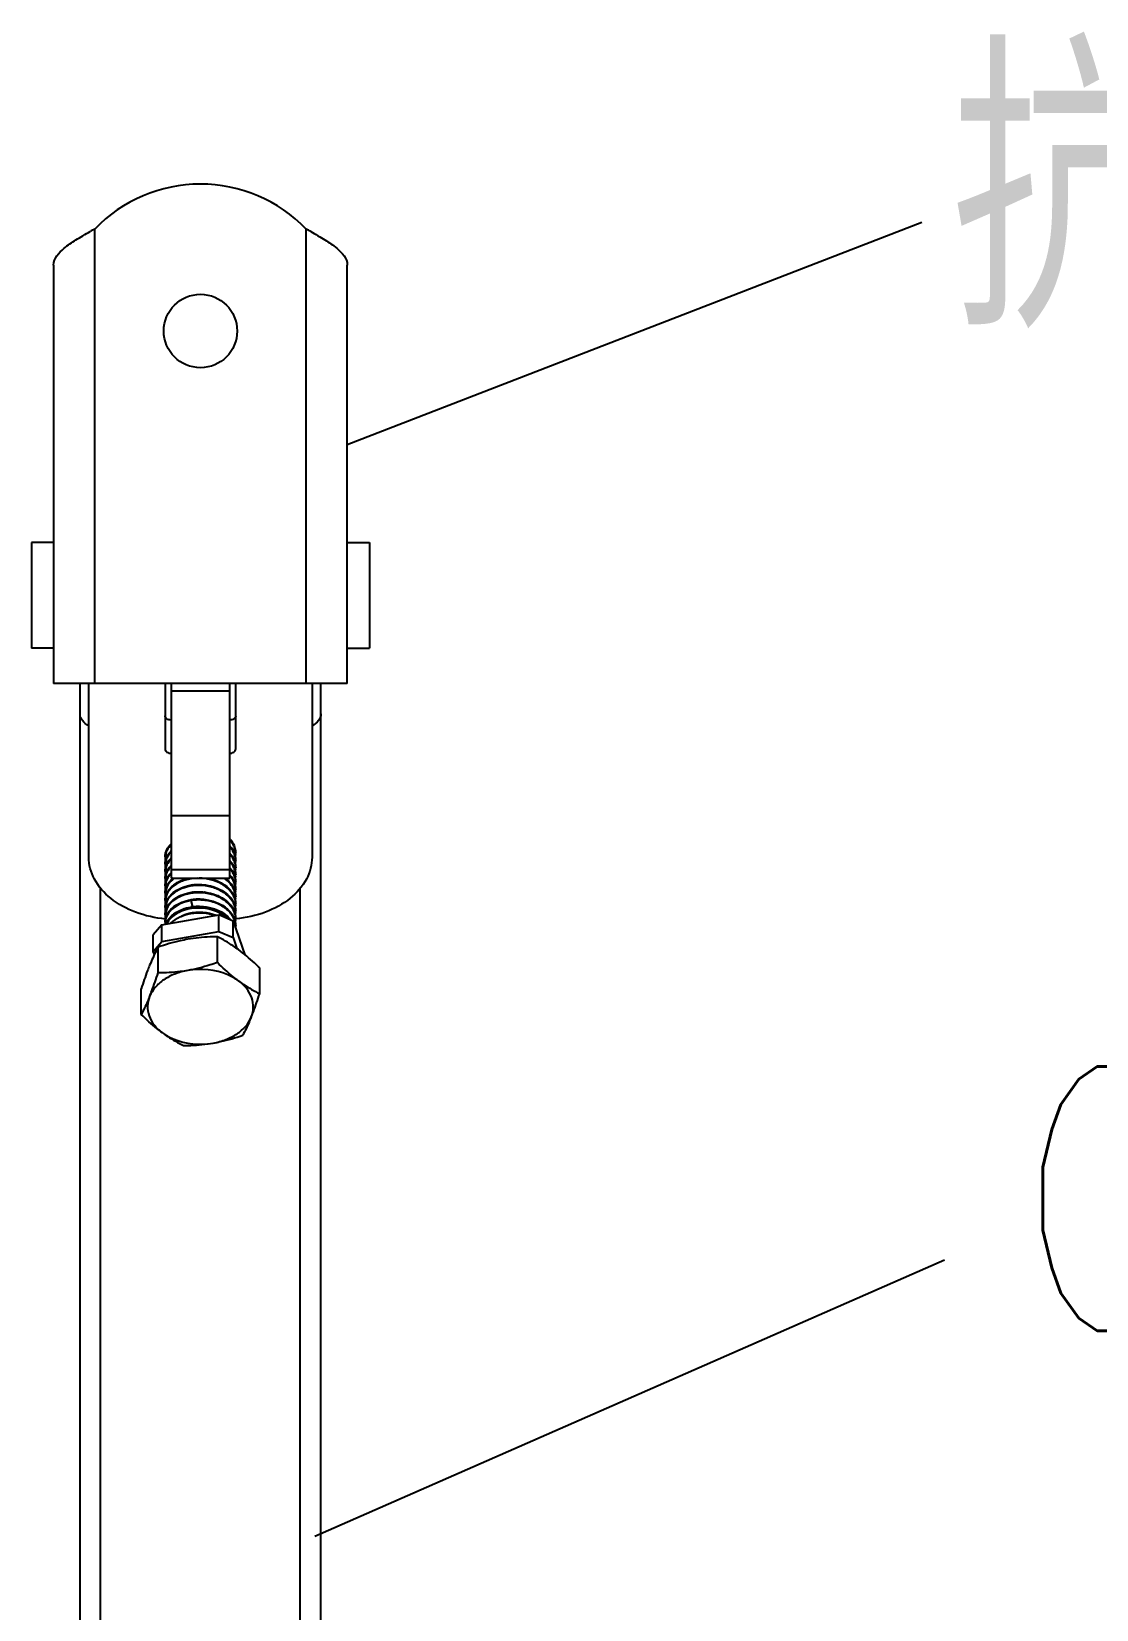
# Model space of a CAD drawing. Extents: x 1031190 to 1725648, y 733081 to 1571294.
# Drawn here: x 1136674 to 1138287, y 1230271 to 1232660 of the extents above; entities that cross this region are included whole.
import ezdxf

# ---------------------------------------------------------------- set-up
doc = ezdxf.new("R2010")
doc.units = 0
doc.header["$LTSCALE"] = 1000
doc.header["$MEASUREMENT"] = 0
doc.layers.add('W_DIM', color=4, linetype='Continuous')
doc.styles.get("Standard").update_dxf_attribs({"font": 'gbenor.shx', "bigfont": 'gbcbig.shx'})
doc.styles.add('wwp100', font='txt.shx', dxfattribs={"width": 0.7, "height": 400, "bigfont": 'hztxt.shx'})
doc.dimstyles.get("Standard").update_dxf_attribs({"dimtxt": 0.18, "dimasz": 0.18, "dimexe": 0.18, "dimexo": 0.0625, "dimgap": 0.09, "dimtad": 0, "dimtih": 1, "dimtoh": 1, "dimdec": 4, "dimzin": 0, "dimdsep": 46, "dimtxsty": 'Standard', "dimcen": 0.09, "dimadec": 0, "dimazin": 0, "dimtfac": 1, "dimtdec": 4, "dimtofl": 0, "dimtmove": 0, "dimatfit": 3, "dimfxl": 0, "dimtolj": 1, "dimtzin": 0, "dimarcsym": 0})

msp = doc.modelspace()

# ---------------------------------------------------------------- linework, layer by layer
at = {"linetype": 'Continuous'}
for p, q in [((1136769.3, 1231673), (1136769.3, 1232361.2)), ((1137089.6, 1231673), (1137089.6, 1232361.2)), ((1136707, 1232306.8), (1136707, 1231673)), ((1137151.9, 1231673), (1137151.9, 1232306.8)), ((1136707, 1231886.6), (1136673.7, 1231886.6)), ((1137151.9, 1231886.6), (1137185.3, 1231886.6)), ((1136707, 1231726.4), (1136673.7, 1231726.4)), ((1137151.9, 1231726.4), (1137185.3, 1231726.4)), ((1137151.9, 1231673), (1136707, 1231673)), ((1136747.1, 1228876.4), (1136747.1, 1231673)), ((1136760.4, 1231410.1), (1136760.4, 1231673)), ((1136876.1, 1231673), (1136876.1, 1231573.7)), ((1136885, 1231673), (1136885, 1231378.2)), ((1136974, 1231378.2), (1136974, 1231673)), ((1136982.9, 1231573.7), (1136982.9, 1231673)), ((1137098.5, 1231673), (1137098.5, 1231410.1)), ((1137111.9, 1228876.4), (1137111.9, 1231673)), ((1136885, 1231662.2), (1136974, 1231662.2)), ((1136885, 1231473.5), (1136974, 1231473.5)), ((1136885, 1231391.3), (1136974, 1231391.3)), ((1136778.2, 1229007.9), (1136778.2, 1231363.5)), ((1136885, 1231378.2), (1136974, 1231378.2)), ((1137080.7, 1229007.9), (1137080.7, 1231363.5)), ((1136915.1, 1231344.4), (1136917.4, 1231335.2)), ((1136871.1, 1231307.6), (1136957.5, 1231322.7)), ((1136979, 1231313.5), (1136957.5, 1231322.7)), ((1136957.5, 1231297.5), (1136957.5, 1231322.7)), ((1136979, 1231313.5), (1136996.8, 1231262.5)), ((1136979, 1231288.3), (1136979, 1231313.5)), ((1136871.1, 1231307.6), (1136858.1, 1231292.4)), ((1136858.1, 1231267.2), (1136858.1, 1231292.4)), ((1136871.1, 1231282.4), (1136871.1, 1231307.6)), ((1136871.1, 1231282.4), (1136957.5, 1231297.5)), ((1136955.1, 1231250.5), (1136955.1, 1231289.6)), ((1136957.5, 1231297.5), (1136979, 1231288.3)), ((1136979, 1231288.3), (1136984.8, 1231271.7)), ((1136858.1, 1231267.2), (1136871.1, 1231282.4)), ((1136859.7, 1231262.7), (1136858.1, 1231267.2)), ((1136865.4, 1231234.8), (1136865.4, 1231273.9)), ((1137019.2, 1231203.4), (1137019.2, 1231242.4)), ((1136839.7, 1231172), (1136839.7, 1231211))]:
    msp.add_line(p, q, dxfattribs=at)
for p, q in [((1136673.7, 1231886.6), (1136673.7, 1231726.4)), ((1137185.3, 1231886.6), (1137185.3, 1231726.4))]:
    msp.add_line(p, q)
msp.add_circle((1136929.5, 1232206.9), 55.6, dxfattribs=at)
for centre, radius, start, end in [((1136929.5, 1232206.9), 222.4, 43.9455, 136.0545), ((1136935.6, 1232048.5), 354.2, 117.9978, 119.2622), ((1136923.4, 1232048.5), 354.2, 60.7378, 62.0022), ((1136943.2, 1231410.8), 41.2, 39.7045, 41.528), ((1136942.8, 1231409.1), 41.7, 41.2696, 41.5925), ((1136900.4, 1231409.4), 24.3, 176.7735, 180.0108), ((1136900.6, 1231409.4), 24.6, 180.0526, 191.0446), ((1136911, 1231393.7), 36.6, 135.4665, 138.8015), ((1136911, 1231382.7), 36.6, 135.4871, 138.7938), ((1136951.2, 1231414.3), 31.7, 18.4603, 20.6754), ((1136951.2, 1231403.3), 31.7, 18.4602, 20.6744), ((1136951.8, 1231415.9), 31.1, 15.9619, 18.4588), ((1136951.8, 1231404.9), 31.1, 15.9611, 18.4587), ((1136951.8, 1231393.9), 31.1, 15.9615, 18.4587), ((1136953.4, 1231414.9), 29.5, 350.0725, 359.9827), ((1136953.4, 1231403.9), 29.5, 350.1241, 359.9724), ((1136953.6, 1231414.9), 29.3, 2.6981, 5.2477), ((1136953.6, 1231414.9), 29.2, 0.008, 2.6973), ((1136953.6, 1231403.9), 29.2, 359.9975, 2.695), ((1136900.4, 1231398.4), 24.3, 176.7894, 180.0075), ((1136900.6, 1231398.4), 24.5, 180.049, 190.9977), ((1136900.4, 1231387.3), 24.3, 176.785, 179.9983), ((1136900.6, 1231387.4), 24.6, 180.0405, 191.0531), ((1136911, 1231371.7), 36.6, 135.4659, 138.8093), ((1136911, 1231360.7), 36.6, 135.4702, 138.7951), ((1136943.5, 1231367), 40.8, 38.3867, 41.6033), ((1136943.1, 1231365.3), 41.3, 39.969, 41.5624), ((1136943.6, 1231354.7), 40.6, 37.6353, 41.5837), ((1136951.2, 1231392.3), 31.7, 18.4602, 20.6742), ((1136951.2, 1231381.3), 31.7, 18.4603, 20.6751), ((1136951.2, 1231370.3), 31.7, 18.4602, 20.6743), ((1136951.8, 1231382.9), 31.1, 15.9624, 18.4588), ((1136951.8, 1231371.8), 31.1, 15.9612, 18.4587), ((1136953.4, 1231392.9), 29.5, 350.1633, 359.9862), ((1136953.4, 1231381.9), 29.5, 350.0816, 359.9797), ((1136953.6, 1231381.8), 29.3, 2.6985, 5.2581), ((1136953.6, 1231392.9), 29.2, 0.011, 2.6839), ((1136953.6, 1231381.8), 29.2, 0.005, 2.6978), ((1136900.4, 1231376.3), 24.3, 176.7769, 180.0081), ((1136900.6, 1231376.4), 24.5, 180.0497, 191.0016), ((1136900.4, 1231365.3), 24.3, 176.7867, 180.0021), ((1136900.6, 1231365.3), 24.5, 180.0437, 191.0051), ((1136911.8, 1231349), 37.7, 132.2645, 138.752), ((1136914.1, 1231346.5), 41.1, 129.2284, 132.3075), ((1136926.6, 1231309.8), 59.1, 98.9818, 101.0323), ((1136926.6, 1231298.5), 59.4, 99.0333, 99.9567), ((1136927, 1231294.7), 63.2, 82.211, 82.5185), ((1136951.2, 1231359.3), 31.7, 18.4602, 20.6747), ((1136951.2, 1231348.3), 31.7, 18.4603, 20.6749), ((1136951.8, 1231360.8), 31.1, 15.9616, 18.4587), ((1136951.8, 1231349.8), 31.1, 15.9612, 18.4587), ((1136953.4, 1231370.8), 29.5, 350.141, 359.976), ((1136953.4, 1231359.8), 29.5, 350.0747, 359.9827), ((1136953.6, 1231359.8), 29.3, 2.6886, 5.2518), ((1136953.6, 1231370.8), 29.2, 0.0011, 2.692), ((1136953.6, 1231359.8), 29.2, 0.008, 2.6878), ((1136900.4, 1231354.3), 24.3, 176.7795, 180.0015), ((1136900.6, 1231354.3), 24.6, 180.0437, 191.062), ((1136900.4, 1231343.3), 24.3, 176.7801, 180.0075), ((1136900.6, 1231343.3), 24.5, 180.049, 190.9954), ((1136900.4, 1231332.3), 24.3, 176.7856, 179.9966), ((1136900.6, 1231332.3), 24.5, 180.0384, 191.0179), ((1136926.7, 1231264), 71.7, 97.4386, 99.2614), ((1136926.4, 1231277.3), 58.5, 100.5055, 101.18), ((1136926.6, 1231276.8), 59.1, 98.9052, 100.5042), ((1136951.2, 1231337.3), 31.7, 18.4602, 20.6741), ((1136951.2, 1231326.2), 31.7, 18.4602, 20.6754), ((1136951.6, 1231338.8), 31.3, 18.117, 18.456), ((1136951.8, 1231327.8), 31.1, 15.9619, 18.4587), ((1136951.8, 1231338.8), 31.1, 15.9641, 18.119), ((1136953.4, 1231348.8), 29.5, 350.395, 359.9755), ((1136953.4, 1231337.8), 29.5, 350.1504, 359.9814), ((1136953.6, 1231348.8), 29.2, 0.0004, 2.6959), ((1136953.6, 1231337.8), 29.2, 0.0063, 2.6857), ((1136900.4, 1231321.3), 24.3, 176.7743, 180.0077), ((1136900.6, 1231321.3), 24.6, 180.0498, 191.0645), ((1136900.4, 1231310.3), 24.3, 176.7845, 184.2112), ((1136951.2, 1231315.2), 31.7, 18.4602, 20.6746), ((1136951.1, 1231304.1), 31.8, 18.4202, 20.7394), ((1136951.8, 1231316.8), 31.1, 15.9611, 18.4587), ((1136951.8, 1231305.8), 31.1, 15.8298, 18.459), ((1136953.4, 1231326.8), 29.5, 350.0711, 359.9827), ((1136953.4, 1231315.8), 29.5, 350.1078, 359.9722), ((1136953.6, 1231326.8), 29.3, 2.6938, 5.2451), ((1136953.6, 1231326.8), 29.2, 0.008, 2.693), ((1136953.6, 1231315.8), 29.2, 359.9973, 2.6949), ((1136953.4, 1231304.7), 29.4, 2.8574, 5.2194), ((1136953.5, 1231304.7), 29.4, 0.0081, 2.8567), ((1136953.4, 1231304.7), 29.4, 356.5315, 0.0065)]:
    msp.add_arc(centre, radius, start, end, dxfattribs=at)
for points, knots in [([(1136707, 1232306.8), (1136707, 1232316.8), (1136720.7, 1232331.7), (1136741.4, 1232345.5), (1136755.2, 1232353.4), (1136762.5, 1232357.5)], [0, 0, 0, 0, 0.388881, 0.673899, 1, 1, 1, 1]), ([(1137096.5, 1232357.5), (1137103.8, 1232353.4), (1137117.5, 1232345.5), (1137138.2, 1232331.7), (1137151.9, 1232316.8), (1137151.9, 1232306.8)], [0, 0, 0, 0, 0.326101, 0.611119, 1, 1, 1, 1]), ([(1136760.3, 1231609.2), (1136756.6, 1231611), (1136750.1, 1231615.8), (1136747.1, 1231623.6), (1136747.1, 1231627.2)], [0, 0, 0, 0, 0.538137, 1, 1, 1, 1]), ([(1136885, 1231617.8), (1136882.8, 1231617.8), (1136878.7, 1231618.6), (1136876.1, 1231622.3), (1136876.1, 1231624)], [0, 0, 0, 0, 0.559761, 1, 1, 1, 1]), ([(1136982.9, 1231624), (1136982.9, 1231622.3), (1136980.2, 1231618.6), (1136976.1, 1231617.8), (1136974, 1231617.8)], [0, 0, 0, 0, 0.440239, 1, 1, 1, 1]), ([(1137111.9, 1231627.2), (1137111.9, 1231623.6), (1137108.9, 1231615.8), (1137102.4, 1231611), (1137098.6, 1231609.2)], [0, 0, 0, 0, 0.461863, 1, 1, 1, 1]), ([(1136876.1, 1231573.7), (1136876.1, 1231572), (1136878.7, 1231568.3), (1136882.8, 1231567.4), (1136885, 1231567.4)], [0, 0, 0, 0, 0.440239, 1, 1, 1, 1]), ([(1136974, 1231567.4), (1136976.1, 1231567.4), (1136980.2, 1231568.3), (1136982.9, 1231572), (1136982.9, 1231573.7)], [0, 0, 0, 0, 0.559761, 1, 1, 1, 1]), ([(1136876.1, 1231410.7), (1136876.1, 1231414.3), (1136877.8, 1231421.7), (1136882.2, 1231427.7), (1136884.9, 1231430.4)], [0, 0, 0, 0, 0.479607, 1, 1, 1, 1]), ([(1136884.9, 1231429.1), (1136882.3, 1231426.5), (1136878.2, 1231420.9), (1136876.3, 1231414), (1136876.1, 1231410.7)], [0, 0, 0, 0, 0.520009, 1, 1, 1, 1]), ([(1136980.9, 1231425.5), (1136980.5, 1231426.5), (1136978.8, 1231430.5), (1136976.3, 1231434.1), (1136974.1, 1231436.6)], [0, 0, 0, 0, 0.242679, 1, 1, 1, 1]), ([(1136974.9, 1231437.1), (1136975.6, 1231436.2), (1136978.2, 1231432.8), (1136980.3, 1231428.8), (1136981.3, 1231425.7)], [0, 0, 0, 0, 0.25881, 1, 1, 1, 1]), ([(1136876.7, 1231316.5), (1136861.2, 1231318), (1136831.6, 1231324.4), (1136793.5, 1231344.9), (1136767.1, 1231374.3), (1136760.4, 1231398.7), (1136760.4, 1231410.1)], [0, 0, 0, 0, 0.288185, 0.553327, 0.788006, 1, 1, 1, 1]), ([(1136884.8, 1231418.1), (1136882.3, 1231415.5), (1136878.2, 1231409.9), (1136876.3, 1231403), (1136876.1, 1231399.7)], [0, 0, 0, 0, 0.519993, 1, 1, 1, 1]), ([(1136876.1, 1231399.7), (1136876.1, 1231402.9), (1136877.5, 1231409.6), (1136881.1, 1231415.3), (1136883.4, 1231417.9)], [0, 0, 0, 0, 0.482588, 1, 1, 1, 1]), ([(1136884.9, 1231407.1), (1136882.3, 1231404.5), (1136878.2, 1231398.9), (1136876.3, 1231392), (1136876.1, 1231388.7)], [0, 0, 0, 0, 0.52002, 1, 1, 1, 1]), ([(1136876.1, 1231388.7), (1136876.1, 1231391.9), (1136877.5, 1231398.6), (1136881.1, 1231404.3), (1136883.4, 1231406.9)], [0, 0, 0, 0, 0.482583, 1, 1, 1, 1]), ([(1136974, 1231427.1), (1136974.8, 1231426.1), (1136977.9, 1231422.4), (1136980.2, 1231418.1), (1136981.3, 1231414.7)], [0, 0, 0, 0, 0.25985, 1, 1, 1, 1]), ([(1136980.9, 1231414.5), (1136980.5, 1231415.5), (1136978.8, 1231419.5), (1136976.2, 1231423.2), (1136974, 1231425.7)], [0, 0, 0, 0, 0.242549, 1, 1, 1, 1]), ([(1136974, 1231416.1), (1136974.8, 1231415.2), (1136977.8, 1231411.4), (1136980.2, 1231407.1), (1136981.3, 1231403.7)], [0, 0, 0, 0, 0.25988, 1, 1, 1, 1]), ([(1136980.9, 1231403.5), (1136980.5, 1231404.5), (1136978.8, 1231408.5), (1136976.2, 1231412.2), (1136974, 1231414.7)], [0, 0, 0, 0, 0.242552, 1, 1, 1, 1]), ([(1136974, 1231405.1), (1136974.8, 1231404.1), (1136977.9, 1231400.4), (1136980.2, 1231396.1), (1136981.3, 1231392.7)], [0, 0, 0, 0, 0.259876, 1, 1, 1, 1]), ([(1136980.9, 1231392.5), (1136980.5, 1231393.5), (1136978.7, 1231397.5), (1136976.2, 1231401.2), (1136974, 1231403.7)], [0, 0, 0, 0, 0.242544, 1, 1, 1, 1]), ([(1137098.5, 1231410.1), (1137098.5, 1231398.7), (1137091.9, 1231374.4), (1137065.6, 1231345.1), (1137027.8, 1231324.6), (1136998.3, 1231318.1), (1136982.8, 1231316.6)], [0, 0, 0, 0, 0.212085, 0.446759, 0.711828, 1, 1, 1, 1]), ([(1136884.9, 1231396), (1136882.3, 1231393.5), (1136878.2, 1231387.8), (1136876.3, 1231381), (1136876.1, 1231377.7)], [0, 0, 0, 0, 0.520002, 1, 1, 1, 1]), ([(1136876.1, 1231377.7), (1136876.1, 1231380.9), (1136877.5, 1231387.6), (1136881.1, 1231393.3), (1136883.4, 1231395.9)], [0, 0, 0, 0, 0.482587, 1, 1, 1, 1]), ([(1136884.8, 1231385), (1136882.3, 1231382.5), (1136878.2, 1231376.8), (1136876.3, 1231370), (1136876.1, 1231366.7)], [0, 0, 0, 0, 0.520001, 1, 1, 1, 1]), ([(1136876.1, 1231366.7), (1136876.1, 1231369.9), (1136877.5, 1231376.6), (1136881.1, 1231382.3), (1136883.4, 1231384.8)], [0, 0, 0, 0, 0.482586, 1, 1, 1, 1]), ([(1136974, 1231383.1), (1136974.8, 1231382.1), (1136977.9, 1231378.4), (1136980.2, 1231374.1), (1136981.3, 1231370.7)], [0, 0, 0, 0, 0.259878, 1, 1, 1, 1]), ([(1136980.9, 1231381.5), (1136980.5, 1231382.4), (1136979, 1231386.1), (1136976.7, 1231389.5), (1136974.7, 1231391.8)], [0, 0, 0, 0, 0.243219, 1, 1, 1, 1]), ([(1136975.5, 1231392.3), (1136976.1, 1231391.5), (1136978.5, 1231388.2), (1136980.3, 1231384.5), (1136981.3, 1231381.7)], [0, 0, 0, 0, 0.258068, 1, 1, 1, 1]), ([(1136889.9, 1231378.3), (1136886, 1231375.5), (1136879.4, 1231368.9), (1136876.4, 1231359.9), (1136876.1, 1231355.7)], [0, 0, 0, 0, 0.52908, 1, 1, 1, 1]), ([(1136924.6, 1231378.3), (1136918.3, 1231378.1), (1136906.4, 1231376.2), (1136890.8, 1231369.1), (1136879.7, 1231358.4), (1136876.4, 1231349.1), (1136876.1, 1231344.7)], [0, 0, 0, 0, 0.291873, 0.559175, 0.79302, 1, 1, 1, 1]), ([(1136876.1, 1231355.7), (1136876.1, 1231358.9), (1136877.5, 1231365.6), (1136881.1, 1231371.3), (1136883.4, 1231373.8)], [0, 0, 0, 0, 0.482585, 1, 1, 1, 1]), ([(1136980.9, 1231337.4), (1136979.1, 1231342.1), (1136973, 1231351.2), (1136959.1, 1231360.8), (1136941.9, 1231366.6), (1136923.4, 1231368), (1136905.5, 1231364.9), (1136890.3, 1231357.7), (1136879.5, 1231347.1), (1136876.4, 1231338), (1136876.1, 1231333.7)], [0, 0, 0, 0, 0.114222, 0.241564, 0.380183, 0.523375, 0.662466, 0.789658, 0.901085, 1, 1, 1, 1]), ([(1136876.1, 1231344.7), (1136876.1, 1231347.9), (1136877.5, 1231354.6), (1136881.1, 1231360.2), (1136883.4, 1231362.8)], [0, 0, 0, 0, 0.482588, 1, 1, 1, 1]), ([(1136980.9, 1231326.4), (1136979.1, 1231331.1), (1136973, 1231340.2), (1136959.1, 1231349.8), (1136941.9, 1231355.6), (1136923.4, 1231357), (1136905.5, 1231353.9), (1136890.3, 1231346.7), (1136879.5, 1231336.1), (1136876.4, 1231327), (1136876.1, 1231322.7)], [0, 0, 0, 0, 0.11422, 0.241557, 0.38018, 0.523371, 0.662464, 0.789655, 0.901082, 1, 1, 1, 1]), ([(1136883.4, 1231362.8), (1136885.1, 1231364.8), (1136893.4, 1231372.4), (1136904.4, 1231376.7), (1136913, 1231378.4)], [0, 0, 0, 0, 0.228177, 1, 1, 1, 1]), ([(1136883.4, 1231351.8), (1136889.3, 1231358.5), (1136902.5, 1231365.7), (1136921.5, 1231369), (1136937.1, 1231368.6), (1136952.1, 1231364.9), (1136965.3, 1231358.4), (1136975.6, 1231349.2), (1136980, 1231341.6), (1136981.3, 1231337.7)], [0, 0, 0, 0, 0.235001, 0.369196, 0.507414, 0.643709, 0.772807, 0.891505, 1, 1, 1, 1]), ([(1136883.4, 1231340.8), (1136889.3, 1231347.5), (1136902.4, 1231354.7), (1136921.5, 1231358), (1136937.1, 1231357.6), (1136952.1, 1231353.9), (1136965.3, 1231347.3), (1136975.6, 1231338.2), (1136980, 1231330.6), (1136981.3, 1231326.6)], [0, 0, 0, 0, 0.234995, 0.369193, 0.507415, 0.643708, 0.772808, 0.891506, 1, 1, 1, 1]), ([(1136917.3, 1231368.2), (1136919.2, 1231368.5), (1136926.9, 1231369.3), (1136934.8, 1231368.7), (1136940.5, 1231367.5)], [0, 0, 0, 0, 0.247797, 1, 1, 1, 1]), ([(1136917.3, 1231357.2), (1136918.7, 1231357.4), (1136924.7, 1231358.1), (1136930.8, 1231358), (1136935.3, 1231357.4)], [0, 0, 0, 0, 0.247252, 1, 1, 1, 1]), ([(1136980.9, 1231348.4), (1136979.2, 1231352.8), (1136973.6, 1231361.3), (1136961, 1231370.8), (1136945.2, 1231376.8), (1136933.6, 1231378.3), (1136927.8, 1231378.3)], [0, 0, 0, 0, 0.218898, 0.461373, 0.725247, 1, 1, 1, 1]), ([(1136941.2, 1231378.4), (1136945.9, 1231377.5), (1136954.9, 1231374.8), (1136966.9, 1231368.2), (1136976.1, 1231359.5), (1136980.1, 1231352.3), (1136981.3, 1231348.7)], [0, 0, 0, 0, 0.276521, 0.537648, 0.778453, 1, 1, 1, 1]), ([(1136980.9, 1231359.5), (1136979.5, 1231363.2), (1136975.1, 1231370.4), (1136968.8, 1231375.9), (1136965.2, 1231378.3)], [0, 0, 0, 0, 0.478395, 1, 1, 1, 1]), ([(1136967.2, 1231378.3), (1136970.5, 1231375.8), (1136976.2, 1231370.3), (1136980.1, 1231363.3), (1136981.3, 1231359.7)], [0, 0, 0, 0, 0.520421, 1, 1, 1, 1]), ([(1136980.9, 1231370.5), (1136980.6, 1231371.3), (1136979.2, 1231374.5), (1136977.4, 1231377.4), (1136975.8, 1231379.5)], [0, 0, 0, 0, 0.244171, 1, 1, 1, 1]), ([(1136876.1, 1231333.7), (1136876.1, 1231336.9), (1136877.5, 1231343.6), (1136881.1, 1231349.2), (1136883.4, 1231351.8)], [0, 0, 0, 0, 0.482586, 1, 1, 1, 1]), ([(1136915.1, 1231344.4), (1136909.9, 1231343.5), (1136900.1, 1231340.8), (1136887.6, 1231333.4), (1136878.8, 1231323.5), (1136876.3, 1231315.5), (1136876.1, 1231311.6)], [0, 0, 0, 0, 0.290521, 0.554658, 0.788516, 1, 1, 1, 1]), ([(1136876.1, 1231322.7), (1136876.1, 1231325.9), (1136877.5, 1231332.5), (1136881.1, 1231338.2), (1136883.4, 1231340.8)], [0, 0, 0, 0, 0.482586, 1, 1, 1, 1]), ([(1136970.9, 1231317.1), (1136964.4, 1231323.2), (1136951.7, 1231329.7), (1136933.6, 1231333.2), (1136919.3, 1231333.2), (1136905.7, 1231330.5), (1136890.7, 1231324.2), (1136881.4, 1231315.6), (1136878.4, 1231308.9)], [0, 0, 0, 0, 0.255096, 0.39268, 0.530602, 0.663916, 0.788307, 1, 1, 1, 1]), ([(1136883.4, 1231329.8), (1136885.2, 1231331.8), (1136894, 1231339.9), (1136905.8, 1231344.2), (1136914.8, 1231345.7)], [0, 0, 0, 0, 0.22749, 1, 1, 1, 1]), ([(1136883.4, 1231318.8), (1136885.2, 1231320.8), (1136894.1, 1231328.9), (1136906, 1231333.2), (1136915.1, 1231334.7)], [0, 0, 0, 0, 0.227377, 1, 1, 1, 1]), ([(1136914, 1231345.5), (1136916.2, 1231346), (1136925.4, 1231347.5), (1136934.9, 1231346.8), (1136941.7, 1231345.2)], [0, 0, 0, 0, 0.246468, 1, 1, 1, 1]), ([(1136914.8, 1231345.7), (1136921.8, 1231346.9), (1136936.1, 1231347.1), (1136956.1, 1231341.8), (1136972.5, 1231331.4), (1136979.5, 1231321), (1136981.3, 1231315.6)], [0, 0, 0, 0, 0.271171, 0.538307, 0.783282, 1, 1, 1, 1]), ([(1136980.9, 1231315.4), (1136978.9, 1231320.6), (1136971.7, 1231330.6), (1136955.5, 1231340.7), (1136935.9, 1231345.7), (1136922, 1231345.5), (1136915.1, 1231344.4)], [0, 0, 0, 0, 0.217951, 0.46337, 0.729831, 1, 1, 1, 1]), ([(1136917.4, 1231335.1), (1136928.4, 1231336.5), (1136950.2, 1231334.7), (1136969.4, 1231323), (1136975.6, 1231315.1)], [0, 0, 0, 0, 0.526254, 1, 1, 1, 1]), ([(1136917.4, 1231335.2), (1136919.4, 1231335.5), (1136927.3, 1231336.3), (1136935.4, 1231335.6), (1136941.2, 1231334.3)], [0, 0, 0, 0, 0.247915, 1, 1, 1, 1]), ([(1136876.1, 1231311.6), (1136876.1, 1231314.8), (1136877.5, 1231321.5), (1136881.1, 1231327.2), (1136883.4, 1231329.8)], [0, 0, 0, 0, 0.482589, 1, 1, 1, 1]), ([(1136877.5, 1231308.8), (1136877.8, 1231309.7), (1136879.2, 1231313.3), (1136881.5, 1231316.6), (1136883.4, 1231318.8)], [0, 0, 0, 0, 0.241445, 1, 1, 1, 1]), ([(1136884.7, 1231310.1), (1136892.4, 1231318.1), (1136909.9, 1231325.5), (1136933.6, 1231326.4), (1136946.1, 1231323.9), (1136951.9, 1231321.8)], [0, 0, 0, 0, 0.470214, 0.736055, 1, 1, 1, 1]), ([(1136900.1, 1231320.5), (1136903.9, 1231322.6), (1136920.9, 1231328.8), (1136940.6, 1231327.4), (1136953.3, 1231322.1)], [0, 0, 0, 0, 0.239303, 1, 1, 1, 1]), ([(1136910.3, 1231285.8), (1136906.5, 1231285.1), (1136891.3, 1231282.1), (1136876.4, 1231277.7), (1136865.4, 1231273.9)], [0, 0, 0, 0, 0.248499, 1, 1, 1, 1]), ([(1136955.1, 1231289.6), (1136951.4, 1231289.5), (1136936.4, 1231289.2), (1136921.4, 1231287.7), (1136910.3, 1231285.8)], [0, 0, 0, 0, 0.246121, 1, 1, 1, 1]), ([(1136987.2, 1231270.1), (1136984.5, 1231272), (1136974.3, 1231279.2), (1136963.4, 1231285.5), (1136955.1, 1231289.6)], [0, 0, 0, 0, 0.263099, 1, 1, 1, 1]), ([(1136865.4, 1231273.9), (1136864.3, 1231271.9), (1136859.6, 1231262.9), (1136855.5, 1231253.7), (1136852.5, 1231246.5)], [0, 0, 0, 0, 0.226572, 1, 1, 1, 1]), ([(1137019.2, 1231242.4), (1137016.6, 1231245), (1137006.4, 1231254.7), (1136995.6, 1231263.9), (1136987.2, 1231270.1)], [0, 0, 0, 0, 0.257895, 1, 1, 1, 1]), ([(1136852.5, 1231246.5), (1136851.4, 1231243.8), (1136846.8, 1231232.1), (1136842.7, 1231220.2), (1136839.7, 1231211)], [0, 0, 0, 0, 0.233658, 1, 1, 1, 1]), ([(1136910.3, 1231238.6), (1136903.6, 1231237.4), (1136890.9, 1231234), (1136874, 1231225.3), (1136860.6, 1231213.8), (1136854.6, 1231204.3), (1136852.5, 1231199.4)], [0, 0, 0, 0, 0.27851, 0.540172, 0.780428, 1, 1, 1, 1]), ([(1136910.3, 1231238.6), (1136906.5, 1231237.9), (1136891.6, 1231235.7), (1136876.6, 1231234.9), (1136865.4, 1231234.8)], [0, 0, 0, 0, 0.254083, 1, 1, 1, 1]), ([(1136955.1, 1231250.5), (1136951.5, 1231249.3), (1136936.7, 1231244.4), (1136921.7, 1231240.6), (1136910.3, 1231238.6)], [0, 0, 0, 0, 0.251163, 1, 1, 1, 1]), ([(1136987.2, 1231222.9), (1136982.1, 1231226.6), (1136958.7, 1231239.5), (1136930.3, 1231242.1), (1136910.3, 1231238.6)], [0, 0, 0, 0, 0.235366, 1, 1, 1, 1]), ([(1136987.2, 1231222.9), (1136984.4, 1231224.9), (1136973.3, 1231233.5), (1136962.8, 1231243.1), (1136955.1, 1231250.5)], [0, 0, 0, 0, 0.240981, 1, 1, 1, 1]), ([(1136852.5, 1231199.4), (1136853.7, 1231202.1), (1136858.3, 1231213.8), (1136862.4, 1231225.7), (1136865.4, 1231234.8)], [0, 0, 0, 0, 0.233658, 1, 1, 1, 1]), ([(1137006.4, 1231167.9), (1137008.3, 1231172.5), (1137010.5, 1231182.5), (1137008, 1231197.8), (1136999.9, 1231211.9), (1136991.8, 1231219.5), (1136987.2, 1231222.9)], [0, 0, 0, 0, 0.238229, 0.47528, 0.726056, 1, 1, 1, 1]), ([(1136987.2, 1231222.9), (1136989.8, 1231220.9), (1137000.1, 1231213.8), (1137011, 1231207.5), (1137019.2, 1231203.4)], [0, 0, 0, 0, 0.263099, 1, 1, 1, 1]), ([(1136852.5, 1231199.4), (1136851.5, 1231196.8), (1136847.6, 1231187.5), (1136843.2, 1231178.5), (1136839.7, 1231172)], [0, 0, 0, 0, 0.275005, 1, 1, 1, 1]), ([(1136852.5, 1231199.4), (1136850.7, 1231194.7), (1136848.4, 1231184.8), (1136851, 1231169.5), (1136859, 1231155.4), (1136867.1, 1231147.8), (1136871.8, 1231144.4)], [0, 0, 0, 0, 0.238229, 0.47528, 0.726056, 1, 1, 1, 1]), ([(1137006.4, 1231167.9), (1137007.5, 1231170.6), (1137012.1, 1231182.4), (1137016.2, 1231194.3), (1137019.2, 1231203.4)], [0, 0, 0, 0, 0.233658, 1, 1, 1, 1]), ([(1136871.8, 1231144.4), (1136869, 1231146.4), (1136857.8, 1231155), (1136847.4, 1231164.6), (1136839.7, 1231172)], [0, 0, 0, 0, 0.240981, 1, 1, 1, 1]), ([(1136948.7, 1231128.7), (1136955.3, 1231129.8), (1136968, 1231133.3), (1136985, 1231141.9), (1136998.3, 1231153.4), (1137004.4, 1231163), (1137006.4, 1231167.9)], [0, 0, 0, 0, 0.27851, 0.540172, 0.780428, 1, 1, 1, 1]), ([(1137006.4, 1231167.9), (1137005.4, 1231165.4), (1137001.4, 1231156.1), (1136997, 1231147), (1136993.6, 1231140.6)], [0, 0, 0, 0, 0.275005, 1, 1, 1, 1]), ([(1136871.8, 1231144.4), (1136874.4, 1231142.4), (1136884.7, 1231135.2), (1136895.6, 1231129), (1136903.8, 1231124.9)], [0, 0, 0, 0, 0.263099, 1, 1, 1, 1]), ([(1136871.8, 1231144.4), (1136876.8, 1231140.7), (1136900.2, 1231127.7), (1136928.7, 1231125.2), (1136948.7, 1231128.7)], [0, 0, 0, 0, 0.235366, 1, 1, 1, 1]), ([(1136903.8, 1231124.9), (1136907.5, 1231124.9), (1136922.5, 1231125.2), (1136937.5, 1231126.7), (1136948.7, 1231128.7)], [0, 0, 0, 0, 0.246121, 1, 1, 1, 1]), ([(1136948.7, 1231128.7), (1136952.5, 1231129.3), (1136967.7, 1231132.4), (1136982.6, 1231136.8), (1136993.6, 1231140.6)], [0, 0, 0, 0, 0.248499, 1, 1, 1, 1])]:
    msp.add_open_spline(points, degree=3, knots=knots, dxfattribs=at)
for points in [[(1136982.7, 1231417.6), (1136982.5, 1231419.9), (1136982, 1231422.2), (1136981.3, 1231424.4)], [(1136982.8, 1231405.2), (1136982.7, 1231408), (1136982.2, 1231410.7), (1136981.3, 1231413.4)], [(1136981.7, 1231424.4), (1136982.5, 1231421.8), (1136982.9, 1231419), (1136982.9, 1231416.3)], [(1136981.7, 1231413.4), (1136982.5, 1231410.8), (1136982.9, 1231408), (1136982.9, 1231405.2)], [(1136982.8, 1231394.2), (1136982.7, 1231397), (1136982.2, 1231399.7), (1136981.3, 1231402.3)], [(1136982.7, 1231384.5), (1136982.5, 1231386.8), (1136982, 1231389.1), (1136981.3, 1231391.3)], [(1136982.8, 1231372.2), (1136982.7, 1231375), (1136982.2, 1231377.7), (1136981.3, 1231380.3)], [(1136981.7, 1231402.4), (1136982.5, 1231399.8), (1136982.9, 1231397), (1136982.9, 1231394.2)], [(1136981.7, 1231391.4), (1136982.5, 1231388.8), (1136982.9, 1231386), (1136982.9, 1231383.2)], [(1136981.7, 1231380.4), (1136982.5, 1231377.7), (1136982.9, 1231375), (1136982.9, 1231372.2)], [(1136982.7, 1231362.5), (1136982.5, 1231364.8), (1136982, 1231367.1), (1136981.3, 1231369.3)], [(1136982.8, 1231350.2), (1136982.7, 1231352.9), (1136982.2, 1231355.7), (1136981.3, 1231358.3)], [(1136981.7, 1231369.4), (1136982.5, 1231366.7), (1136982.9, 1231364), (1136982.9, 1231361.2)], [(1136981.7, 1231358.4), (1136982.5, 1231355.7), (1136982.9, 1231352.9), (1136982.9, 1231350.2)], [(1136982.8, 1231339.2), (1136982.7, 1231341.9), (1136982.2, 1231344.7), (1136981.3, 1231347.3)], [(1136982.7, 1231329.5), (1136982.5, 1231331.8), (1136982, 1231334.1), (1136981.3, 1231336.3)], [(1136981.7, 1231347.4), (1136982.5, 1231344.7), (1136982.9, 1231341.9), (1136982.9, 1231339.2)], [(1136981.7, 1231336.4), (1136982.5, 1231333.7), (1136982.9, 1231330.9), (1136982.9, 1231328.2)], [(1136982.8, 1231317.2), (1136982.7, 1231319.9), (1136982.2, 1231322.7), (1136981.3, 1231325.3)], [(1136982.7, 1231307.4), (1136982.5, 1231309.7), (1136982, 1231312), (1136981.3, 1231314.2)], [(1136981.7, 1231325.3), (1136982.5, 1231322.7), (1136982.9, 1231319.9), (1136982.9, 1231317.2)], [(1136981.7, 1231314.3), (1136982.5, 1231311.6), (1136982.9, 1231308.9), (1136982.9, 1231306.1)]]:
    msp.add_open_spline(points, degree=3, dxfattribs=at)

# ---------------------------------------------------------------- texts
at = {"layer": 'W_DIM', "color": 7, "style": 'wwp100', "width": 0.8}
for s, p in [('抗震连接座A', (1138066.3, 1232214.4)), ('C型槽钢', (1138164.1, 1230693))]:
    msp.add_text(s, height=400, dxfattribs=at).set_placement(p)

# ---------------------------------------------------------------- leaders
at = {"layer": 'W_DIM', "color": 7}
for points in [[(1137151.9, 1232035.2), (1138022.1, 1232371.5)], [(1137102.7, 1230382.1), (1138056.4, 1230800.2)]]:
    msp.add_leader(points, dimstyle='Standard', override={"dimgap": 20}, dxfattribs=at)

doc.saveas('drawing.dxf')
